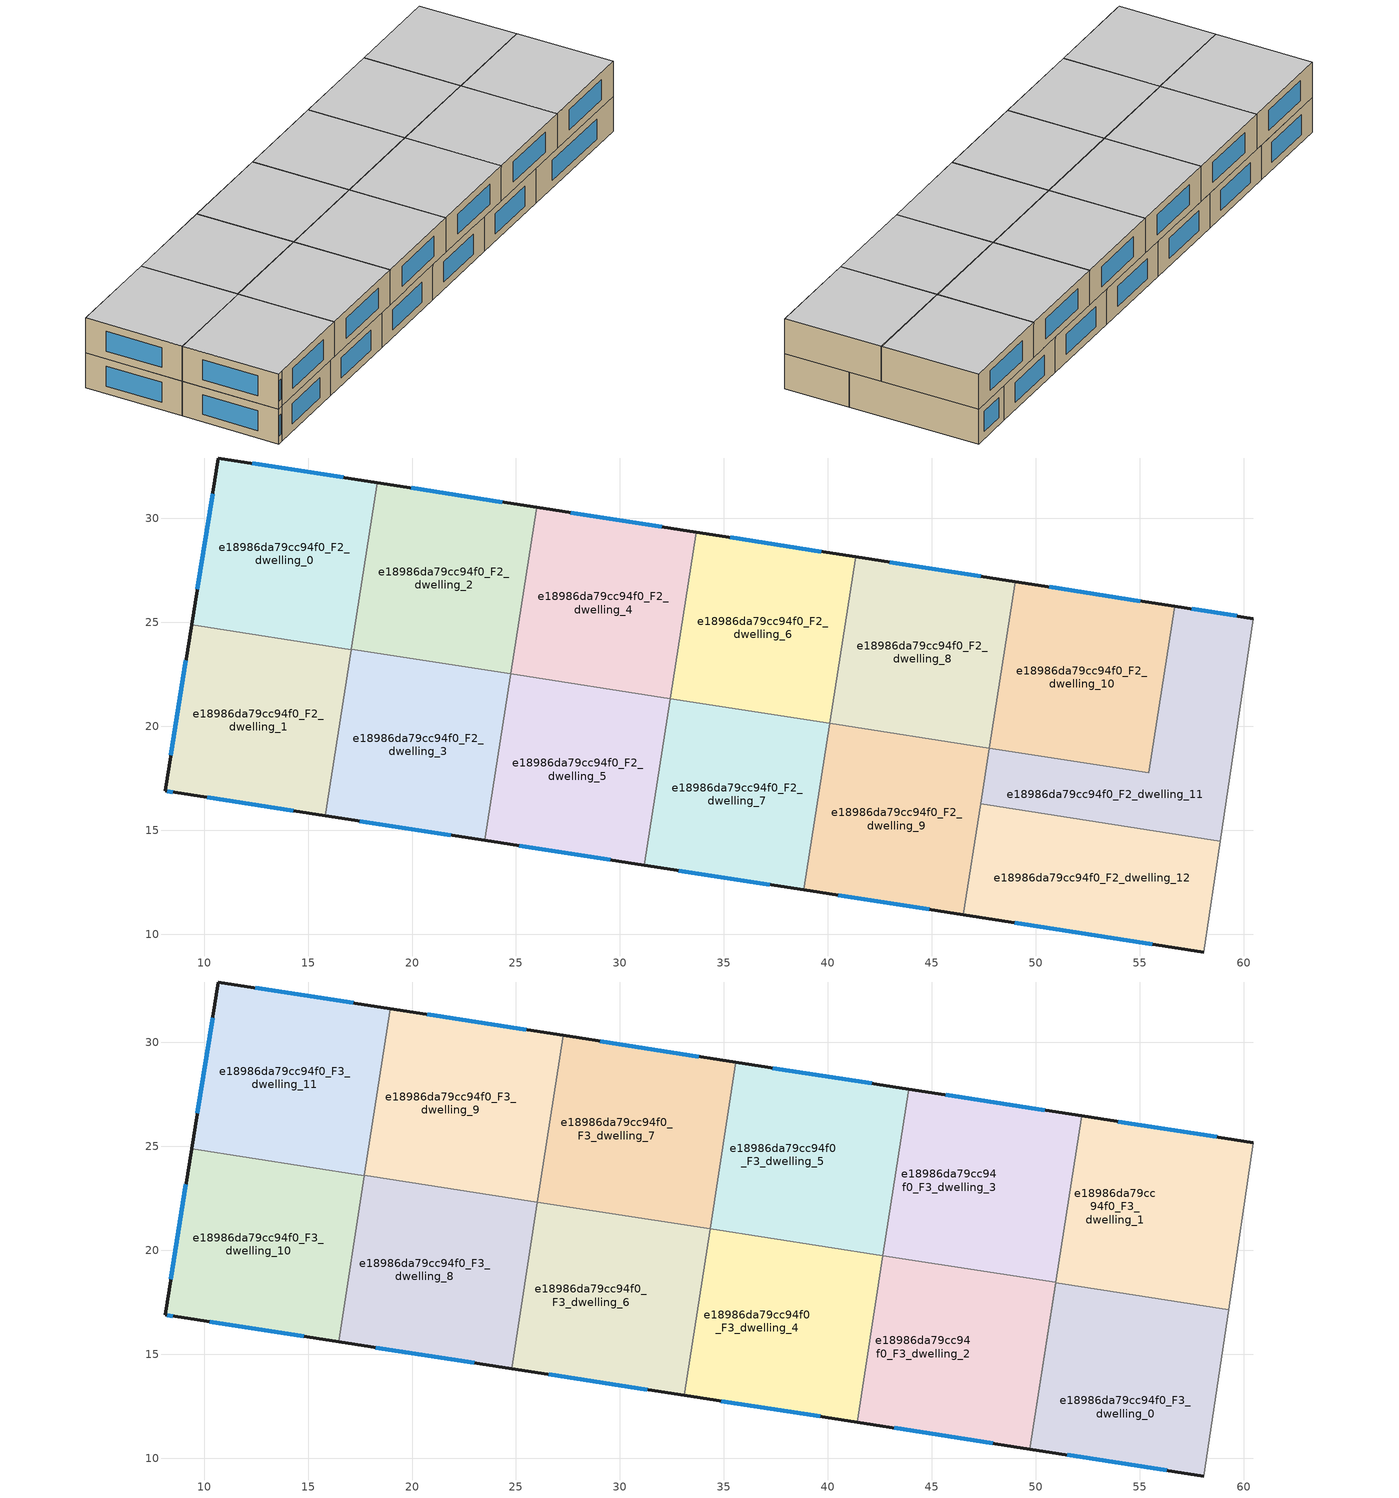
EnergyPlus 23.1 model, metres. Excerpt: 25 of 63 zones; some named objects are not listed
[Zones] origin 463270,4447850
e18986da79cc94f0_F2_dwelling_0
 floor to e18986da79cc94f0_F1_dwelling_0 (EU_floor_Construction): 18.32,31.72 17.07,23.69 9.4,24.88 10.68,32.9 z6
 wall outside (EU_wall_Construction): 18.32,31.72 10.68,32.9 9.4,24.88 z6:9
 wall to e18986da79cc94f0_F2_dwelling_1 (EU_wall_Construction): 9.4,24.88 17.07,23.69 z6:9
 wall to e18986da79cc94f0_F2_dwelling_2 (EU_wall_Construction): 17.07,23.71 18.32,31.72 z6:9
 wall to e18986da79cc94f0_F2_dwelling_3 (EU_wall_Construction): 17.07,23.69 17.07,23.71 z6:9
 window (EU_Window_Construction): 10.4,31.18 9.67,26.6 / 16.68,31.97 12.31,32.65 z6.64:8.36
e18986da79cc94f0_F2_dwelling_1
 floor to e18986da79cc94f0_F1_dwelling_1 (EU_floor_Construction): 17.07,23.69 15.83,15.7 8.59,16.82 8.12,16.89 9.4,24.88 z6
 wall outside (EU_wall_Construction): 9.4,24.88 8.12,16.89 8.59,16.82 15.83,15.7 z6:9
 wall to e18986da79cc94f0_F2_dwelling_3 (EU_wall_Construction): 15.83,15.7 17.07,23.69 z6:9
 window (EU_Window_Construction): 10.14,16.58 14.28,15.94 / 8.22,16.87 8.49,16.83 / 9.12,23.17 8.4,18.6 z6.64:8.36
e18986da79cc94f0_F2_dwelling_10
 floor to e18986da79cc94f0_F1_dwelling_10 (EU_floor_Construction): 56.68,25.77 55.44,17.76 47.77,18.95 49.01,26.96 z6
 wall outside (EU_wall_Construction): 56.68,25.77 49.01,26.96 z6:9
 wall to e18986da79cc94f0_F2_dwelling_8 (EU_wall_Construction): 49.01,26.96 47.77,18.95 z6:9
 wall to e18986da79cc94f0_F2_dwelling_11 (EU_wall_Construction): 47.77,18.95 55.44,17.76 56.68,25.77 z6:9
 window (EU_Window_Construction): 55.04,26.02 50.65,26.7 z6.64:8.36
e18986da79cc94f0_F2_dwelling_11
 floor to e18986da79cc94f0_F1_dwelling_11 (EU_floor_Construction): 60.47,25.18 58.88,14.47 47.35,16.26 47.77,18.95 55.44,17.76 56.68,25.77 z6
 wall outside (EU_wall_Construction): 60.47,25.18 56.68,25.77 z6:9
 wall adiabatic (EU_wall_Construction): 58.88,14.47 60.47,25.18 z6:9
 wall to e18986da79cc94f0_F2_dwelling_12 (EU_wall_Construction): 47.35,16.26 58.88,14.47 z6:9
 wall to e18986da79cc94f0_F2_dwelling_9 (EU_wall_Construction): 47.77,18.95 47.35,16.26 z6:9
 window (EU_Window_Construction): 59.66,25.31 57.49,25.64 z6.64:8.36
e18986da79cc94f0_F2_dwelling_12
 floor to e18986da79cc94f0_F1_dwelling_12 (EU_floor_Construction): 58.88,14.47 58.09,9.14 46.53,10.93 47.35,16.26 z6
 wall outside (EU_wall_Construction): 46.53,10.93 58.09,9.14 z6:9
 wall adiabatic (EU_wall_Construction): 58.09,9.14 58.88,14.47 z6:9
 wall to e18986da79cc94f0_F2_dwelling_9 (EU_wall_Construction): 47.35,16.26 46.53,10.93 z6:9
 window (EU_Window_Construction): 49,10.55 55.61,9.53 z6.64:8.36
e18986da79cc94f0_F2_dwelling_2
 floor to e18986da79cc94f0_F1_dwelling_2 (EU_floor_Construction): 25.99,30.53 24.75,22.52 17.07,23.71 18.32,31.72 z6
 wall outside (EU_wall_Construction): 25.99,30.53 18.32,31.72 z6:9
 wall to e18986da79cc94f0_F2_dwelling_4 (EU_wall_Construction): 24.75,22.52 25.99,30.53 z6:9
 wall to e18986da79cc94f0_F2_dwelling_3 (EU_wall_Construction): 17.07,23.71 24.75,22.52 z6:9
 window (EU_Window_Construction): 24.35,30.78 19.96,31.46 z6.64:8.36
 ceiling adiabatic (EU_roof_Construction): 24.75,22.52 25.99,30.53 18.95,31.62 17.71,23.61 z9
e18986da79cc94f0_F2_dwelling_3
 floor to e18986da79cc94f0_F1_dwelling_3 (EU_floor_Construction): 24.75,22.52 23.5,14.5 15.83,15.7 17.07,23.71 z6
 wall outside (EU_wall_Construction): 15.83,15.7 23.5,14.5 z6:9
 wall to e18986da79cc94f0_F2_dwelling_5 (EU_wall_Construction): 23.5,14.5 24.75,22.52 z6:9
 window (EU_Window_Construction): 17.47,15.44 21.86,14.76 z6.64:8.36
 ceiling adiabatic (EU_roof_Construction): 23.5,14.5 24.75,22.52 17.71,23.61 16.47,15.6 z9
e18986da79cc94f0_F2_dwelling_4
 floor to e18986da79cc94f0_F1_dwelling_4 (EU_floor_Construction): 33.66,29.34 32.42,21.33 24.75,22.52 25.99,30.53 z6
 wall outside (EU_wall_Construction): 33.66,29.34 25.99,30.53 z6:9
 wall to e18986da79cc94f0_F2_dwelling_6 (EU_wall_Construction): 32.42,21.33 33.66,29.34 z6:9
 wall to e18986da79cc94f0_F2_dwelling_5 (EU_wall_Construction): 24.75,22.52 32.42,21.33 z6:9
 window (EU_Window_Construction): 32.02,29.59 27.63,30.27 z6.64:8.36
e18986da79cc94f0_F2_dwelling_5
 floor to e18986da79cc94f0_F1_dwelling_5 (EU_floor_Construction): 32.42,21.33 31.18,13.31 23.5,14.5 24.75,22.52 z6
 wall outside (EU_wall_Construction): 23.5,14.5 31.18,13.31 z6:9
 wall to e18986da79cc94f0_F2_dwelling_7 (EU_wall_Construction): 31.18,13.31 32.42,21.33 z6:9
 window (EU_Window_Construction): 25.15,14.25 29.53,13.57 z6.64:8.36
e18986da79cc94f0_F2_dwelling_6
 floor to e18986da79cc94f0_F1_dwelling_6 (EU_floor_Construction): 41.34,28.15 40.09,20.14 32.42,21.33 33.66,29.34 z6
 wall outside (EU_wall_Construction): 41.34,28.15 33.66,29.34 z6:9
 wall to e18986da79cc94f0_F2_dwelling_7 (EU_wall_Construction): 32.42,21.33 40.09,20.14 z6:9
 wall to e18986da79cc94f0_F2_dwelling_8 (EU_wall_Construction): 40.09,20.14 41.34,28.15 z6:9
 window (EU_Window_Construction): 39.69,28.4 35.31,29.08 z6.64:8.36
e18986da79cc94f0_F2_dwelling_7
 floor to e18986da79cc94f0_F1_dwelling_7 (EU_floor_Construction): 40.09,20.14 38.85,12.12 31.18,13.31 32.42,21.33 z6
 wall outside (EU_wall_Construction): 31.18,13.31 38.85,12.12 z6:9
 wall to e18986da79cc94f0_F2_dwelling_9 (EU_wall_Construction): 38.85,12.12 40.09,20.14 z6:9
 window (EU_Window_Construction): 32.82,13.06 37.21,12.38 z6.64:8.36
e18986da79cc94f0_F2_dwelling_8
 floor to e18986da79cc94f0_F1_dwelling_8 (EU_floor_Construction): 49.01,26.96 47.77,18.95 40.09,20.14 41.34,28.15 z6
 wall outside (EU_wall_Construction): 49.01,26.96 41.34,28.15 z6:9
 wall to e18986da79cc94f0_F2_dwelling_9 (EU_wall_Construction): 40.09,20.14 47.77,18.95 z6:9
 window (EU_Window_Construction): 47.37,27.21 42.98,27.89 z6.64:8.36
e18986da79cc94f0_F2_dwelling_9
 floor to e18986da79cc94f0_F1_dwelling_9 (EU_floor_Construction): 47.77,18.95 46.53,10.93 38.85,12.12 40.09,20.14 z6
 wall outside (EU_wall_Construction): 38.85,12.12 46.53,10.93 z6:9
 window (EU_Window_Construction): 40.5,11.87 44.88,11.19 z6.64:8.36
 ceiling adiabatic (EU_roof_Construction): 46.53,10.93 47.77,18.95 42.65,19.74 41.41,11.73 z9
e18986da79cc94f0_F3_dwelling_0
 floor to e18986da79cc94f0_F2_dwelling_12 (EU_floor_Construction): 58.88,14.47 58.09,9.14 49.72,10.44 50.55,15.76 z9
 floor to e18986da79cc94f0_F2_dwelling_11 (EU_floor_Construction): 59.27,17.14 58.88,14.47 50.55,15.76 50.96,18.43 z9
 wall outside (EU_wall_Construction): 49.72,10.44 58.09,9.14 z9:12
 wall adiabatic (EU_wall_Construction): 58.09,9.14 59.27,17.14 z9:12
 wall to e18986da79cc94f0_F3_dwelling_1 (EU_wall_Construction): 59.27,17.14 50.96,18.43 49.72,10.44 z9:12
 window (EU_Window_Construction): 51.51,10.16 56.29,9.42 z9.64:11.36
 ceiling to e18986da79cc94f0_F4_dwelling_0 (EU_floor_Construction): 58.09,9.14 59.27,17.14 50.96,18.43 49.72,10.44 z12
e18986da79cc94f0_F3_dwelling_1
 floor to e18986da79cc94f0_F2_dwelling_10 (EU_floor_Construction): 56.68,25.77 55.44,17.76 50.96,18.45 52.21,26.46 z9
 floor to e18986da79cc94f0_F2_dwelling_11 (EU_floor_Construction): 60.47,25.18 59.27,17.14 50.96,18.43 50.6,16.1 50.96,18.45 55.44,17.76 56.68,25.77 z9
 wall outside (EU_wall_Construction): 60.47,25.18 52.21,26.46 z9:12
 wall adiabatic (EU_wall_Construction): 59.27,17.14 60.47,25.18 z9:12
 wall to e18986da79cc94f0_F3_dwelling_2 (EU_wall_Construction): 50.96,18.45 49.72,10.44 z9:12
 wall to e18986da79cc94f0_F3_dwelling_3 (EU_wall_Construction): 52.21,26.46 50.96,18.45 z9:12
 window (EU_Window_Construction): 58.7,25.45 53.98,26.19 z9.64:11.36
 ceiling to e18986da79cc94f0_F4_dwelling_1 (EU_floor_Construction): 59.27,17.14 60.47,25.18 52.21,26.46 50.96,18.43 z12
e18986da79cc94f0_F3_dwelling_10
 floor to e18986da79cc94f0_F2_dwelling_1 (EU_floor_Construction): 17.07,23.69 15.83,15.7 8.59,16.82 8.12,16.89 9.4,24.88 z9
 floor to e18986da79cc94f0_F2_dwelling_3 (EU_floor_Construction): 17.71,23.59 16.47,15.6 15.83,15.7 17.07,23.69 z9
 wall outside (EU_wall_Construction): 9.4,24.88 8.12,16.89 8.59,16.82 16.47,15.6 z9:12
 wall to e18986da79cc94f0_F3_dwelling_11 (EU_wall_Construction): 17.71,23.59 9.4,24.88 z9:12
 wall to e18986da79cc94f0_F3_dwelling_8 (EU_wall_Construction): 16.47,15.6 17.71,23.59 z9:12
 window (EU_Window_Construction): 10.28,16.56 14.78,15.86 / 8.22,16.87 8.49,16.83 / 9.12,23.17 8.4,18.6 z9.64:11.36
 ceiling to e18986da79cc94f0_F4_dwelling_10 (EU_floor_Construction): 16.47,15.6 17.71,23.59 9.4,24.88 8.12,16.89 8.59,16.82 z12
e18986da79cc94f0_F3_dwelling_11
 floor to e18986da79cc94f0_F2_dwelling_0 (EU_floor_Construction): 18.32,31.72 17.07,23.69 9.4,24.88 10.68,32.9 z9
 floor to e18986da79cc94f0_F2_dwelling_2 (EU_floor_Construction): 18.95,31.62 17.71,23.61 17.07,23.71 18.32,31.72 z9
 floor to e18986da79cc94f0_F2_dwelling_3 (EU_floor_Construction): 17.71,23.61 17.71,23.59 17.07,23.69 17.07,23.71 z9
 wall outside (EU_wall_Construction): 18.96,31.62 10.68,32.9 9.4,24.88 z9:12
 wall to e18986da79cc94f0_F3_dwelling_9 (EU_wall_Construction): 17.71,23.61 18.96,31.62 z9:12
 wall to e18986da79cc94f0_F3_dwelling_8 (EU_wall_Construction): 17.71,23.59 17.71,23.61 z9:12
 window (EU_Window_Construction): 10.4,31.18 9.67,26.6 / 17.18,31.89 12.45,32.63 z9.64:11.36
 ceiling to e18986da79cc94f0_F4_dwelling_11 (EU_floor_Construction): 17.71,23.59 18.96,31.62 10.68,32.9 9.4,24.88 z12
e18986da79cc94f0_F3_dwelling_2
 floor to e18986da79cc94f0_F2_dwelling_11 (EU_floor_Construction): 50.96,18.45 50.55,15.76 47.35,16.26 47.77,18.95 z9
 floor to e18986da79cc94f0_F2_dwelling_12 (EU_floor_Construction): 50.55,15.76 49.72,10.44 46.53,10.93 47.35,16.26 z9
 floor to e18986da79cc94f0_F2_dwelling_9 (EU_floor_Construction): 47.77,18.95 46.53,10.93 41.41,11.73 42.65,19.74 z9
 wall outside (EU_wall_Construction): 41.41,11.73 49.72,10.44 z9:12
 wall to e18986da79cc94f0_F3_dwelling_3 (EU_wall_Construction): 50.96,18.45 42.65,19.74 z9:12
 wall to e18986da79cc94f0_F3_dwelling_4 (EU_wall_Construction): 42.65,19.74 41.41,11.73 z9:12
 window (EU_Window_Construction): 43.19,11.45 47.94,10.71 z9.64:11.36
 ceiling to e18986da79cc94f0_F4_dwelling_2 (EU_floor_Construction): 49.72,10.44 50.96,18.45 42.65,19.74 41.41,11.73 z12
e18986da79cc94f0_F3_dwelling_3
 floor to e18986da79cc94f0_F2_dwelling_8 (EU_floor_Construction): 49.01,26.96 47.77,18.95 42.65,19.74 43.89,27.75 z9
 floor to e18986da79cc94f0_F2_dwelling_10 (EU_floor_Construction): 52.21,26.46 50.96,18.45 47.77,18.95 49.01,26.96 z9
 wall outside (EU_wall_Construction): 52.21,26.46 43.89,27.75 z9:12
 wall to e18986da79cc94f0_F3_dwelling_5 (EU_wall_Construction): 43.89,27.75 42.65,19.74 z9:12
 window (EU_Window_Construction): 50.43,26.74 45.67,27.47 z9.64:11.36
 ceiling to e18986da79cc94f0_F4_dwelling_3 (EU_floor_Construction): 50.96,18.45 52.21,26.46 43.89,27.75 42.65,19.74 z12
e18986da79cc94f0_F3_dwelling_4
 floor to e18986da79cc94f0_F2_dwelling_7 (EU_floor_Construction): 40.09,20.14 38.85,12.12 33.1,13.02 34.34,21.03 z9
 floor to e18986da79cc94f0_F2_dwelling_9 (EU_floor_Construction): 42.65,19.74 41.41,11.73 38.85,12.12 40.09,20.14 z9
 wall outside (EU_wall_Construction): 33.1,13.02 41.41,11.73 z9:12
 wall to e18986da79cc94f0_F3_dwelling_6 (EU_wall_Construction): 34.34,21.03 33.1,13.02 z9:12
 wall to e18986da79cc94f0_F3_dwelling_5 (EU_wall_Construction): 42.65,19.74 34.34,21.03 z9:12
 window (EU_Window_Construction): 34.88,12.74 39.63,12 z9.64:11.36
 ceiling to e18986da79cc94f0_F4_dwelling_4 (EU_floor_Construction): 41.41,11.73 42.65,19.74 34.34,21.03 33.1,13.02 z12
e18986da79cc94f0_F3_dwelling_5
 floor to e18986da79cc94f0_F2_dwelling_6 (EU_floor_Construction): 41.34,28.15 40.09,20.14 34.34,21.03 35.58,29.04 z9
 floor to e18986da79cc94f0_F2_dwelling_8 (EU_floor_Construction): 43.89,27.75 42.65,19.74 40.09,20.14 41.34,28.15 z9
 wall outside (EU_wall_Construction): 43.89,27.75 35.58,29.04 z9:12
 wall to e18986da79cc94f0_F3_dwelling_7 (EU_wall_Construction): 35.58,29.04 34.34,21.03 z9:12
 window (EU_Window_Construction): 42.11,28.03 37.36,28.76 z9.64:11.36
 ceiling to e18986da79cc94f0_F4_dwelling_5 (EU_floor_Construction): 42.65,19.74 43.89,27.75 35.58,29.04 34.34,21.03 z12
e18986da79cc94f0_F3_dwelling_6
 floor to e18986da79cc94f0_F2_dwelling_5 (EU_floor_Construction): 32.42,21.33 31.18,13.31 24.78,14.31 26.03,22.32 z9
 floor to e18986da79cc94f0_F2_dwelling_7 (EU_floor_Construction): 34.34,21.03 33.1,13.02 31.18,13.31 32.42,21.33 z9
 wall outside (EU_wall_Construction): 24.78,14.31 33.1,13.02 z9:12
 wall to e18986da79cc94f0_F3_dwelling_7 (EU_wall_Construction): 34.34,21.03 26.03,22.32 z9:12
 wall to e18986da79cc94f0_F3_dwelling_8 (EU_wall_Construction): 26.03,22.32 24.78,14.31 z9:12
 window (EU_Window_Construction): 26.56,14.03 31.32,13.29 z9.64:11.36
 ceiling to e18986da79cc94f0_F4_dwelling_6 (EU_floor_Construction): 33.1,13.02 34.34,21.03 26.03,22.32 24.78,14.31 z12
e18986da79cc94f0_F3_dwelling_7
 floor to e18986da79cc94f0_F2_dwelling_4 (EU_floor_Construction): 33.66,29.34 32.42,21.33 26.03,22.32 27.27,30.33 z9
 floor to e18986da79cc94f0_F2_dwelling_6 (EU_floor_Construction): 35.58,29.04 34.34,21.03 32.42,21.33 33.66,29.34 z9
 wall outside (EU_wall_Construction): 35.58,29.04 27.27,30.33 z9:12
 wall to e18986da79cc94f0_F3_dwelling_9 (EU_wall_Construction): 27.27,30.33 26.03,22.32 z9:12
 window (EU_Window_Construction): 33.8,29.32 29.05,30.05 z9.64:11.36
 ceiling to e18986da79cc94f0_F4_dwelling_7 (EU_floor_Construction): 34.34,21.03 35.58,29.04 27.27,30.33 26.03,22.32 z12
e18986da79cc94f0_F3_dwelling_8
 floor to e18986da79cc94f0_F2_dwelling_5 (EU_floor_Construction): 26.03,22.32 24.78,14.31 23.5,14.5 24.75,22.52 z9
 floor adiabatic (EU_floor_Construction): 24.75,22.52 23.5,14.5 16.47,15.6 17.71,23.61 z9
 wall outside (EU_wall_Construction): 16.47,15.6 24.78,14.31 z9:12
 wall to e18986da79cc94f0_F3_dwelling_9 (EU_wall_Construction): 26.03,22.32 17.71,23.61 z9:12
 window (EU_Window_Construction): 18.25,15.32 23,14.58 z9.64:11.36
 ceiling to e18986da79cc94f0_F4_dwelling_8 (EU_floor_Construction): 24.78,14.31 26.03,22.32 17.71,23.61 16.47,15.6 z12
e18986da79cc94f0_F3_dwelling_9
 floor to e18986da79cc94f0_F2_dwelling_4 (EU_floor_Construction): 27.27,30.33 26.03,22.32 24.75,22.52 25.99,30.53 z9
 floor adiabatic (EU_floor_Construction): 27.27,30.33 25.99,30.53 24.75,22.52 17.71,23.61 18.96,31.62 z9
 wall outside (EU_wall_Construction): 27.27,30.33 18.96,31.62 z9:12
 window (EU_Window_Construction): 25.49,30.61 20.74,31.34 z9.64:11.36
 ceiling to e18986da79cc94f0_F4_dwelling_9 (EU_floor_Construction): 26.03,22.32 27.27,30.33 18.96,31.62 17.71,23.61 z12
[Building]
EU S2 Campaign: North Axis=0; Terrain=City; Solar Distribution=FullExterior
[Site:Location]
Yerevan-Zvartnots.Intl.AP: Latitude=40.15; Longitude=44.383; Time Zone=4; Elevation=854
[SizingPeriod:WeatherFileDays]
AnnualSizingPeriod: Begin Month=1; Begin Day of Month=1; End Month=12; End Day of Month=31; Day of Week for Start Day=Monday; Use Weather File Daylight Saving Period=No; Use Weather File Rain and Snow Indicators=No
[MATERIAL]
EU_InternalMass_Material: Roughness=MediumRough; Thickness=0.1; Conductivity=1; Density=1800; Specific Heat=900; Thermal Absorptance=0.9; Solar Absorptance=0.7; Visible Absorptance=0.7
[MATERIAL:NOMASS] Roughness=MediumRough; Thermal Absorptance=0.9; Solar Absorptance=0.7; Visible Absorptance=0.7
Name | Thermal Resistance
EU_wall_NoMass | 1.05043
EU_roof_NoMass | 1.45357
EU_floor_NoMass | 0.478065
[WINDOWMATERIAL:SIMPLEGLAZINGSYSTEM]
EU_Window_SimpleGlazing: UFactor=2.5566; Solar Heat Gain Coefficient=0.75; Visible Transmittance=0.75
[CONSTRUCTION]
EU_wall_Construction: EU_wall_NoMass
EU_roof_Construction: EU_roof_NoMass
EU_floor_Construction: EU_floor_NoMass
EU_Window_Construction: EU_Window_SimpleGlazing
EU_InternalMass_Construction: EU_InternalMass_Material
[ZONE] Type=1; Multiplier=1; Ceiling Height=autocalculate; Floor Area=autocalculate; Part of Total Floor Area=Yes
Name | Volume
e18986da79cc94f0_F2_dwelling_0 | 188.861
e18986da79cc94f0_F3_dwelling_0 | 204.621
e18986da79cc94f0_F2_dwelling_1 | 188.852
e18986da79cc94f0_F3_dwelling_1 | 204.63
e18986da79cc94f0_F2_dwelling_10 | 188.867
e18986da79cc94f0_F3_dwelling_10 | 204.617
e18986da79cc94f0_F2_dwelling_11 | 188.865
e18986da79cc94f0_F3_dwelling_11 | 204.599
e18986da79cc94f0_F2_dwelling_12 | 188.893
e18986da79cc94f0_F2_dwelling_2; e18986da79cc94f0_F2_dwelling_4 | 188.863
e18986da79cc94f0_F3_dwelling_2 | 204.615
e18986da79cc94f0_F2_dwelling_3 | 188.876
e18986da79cc94f0_F3_dwelling_3 | 204.576
e18986da79cc94f0_F3_dwelling_4 | 204.619
e18986da79cc94f0_F2_dwelling_5 | 188.903
e18986da79cc94f0_F3_dwelling_5; e18986da79cc94f0_F3_dwelling_9 | 204.589
e18986da79cc94f0_F2_dwelling_6 | 188.839
e18986da79cc94f0_F3_dwelling_6 | 204.614
e18986da79cc94f0_F2_dwelling_7 | 188.899
e18986da79cc94f0_F3_dwelling_7 | 204.604
e18986da79cc94f0_F2_dwelling_8 | 188.848
e18986da79cc94f0_F3_dwelling_8 | 204.629
e18986da79cc94f0_F2_dwelling_9 | 188.872
[INTERNALMASS] Construction=EU_InternalMass_Construction
Name | Zone or ZoneList | Surface Area
e18986da79cc94f0_F2_dwelling_0_EU_InternalMass | e18986da79cc94f0_F2_dwelling_0 | 62.9526
e18986da79cc94f0_F2_dwelling_1_EU_InternalMass | e18986da79cc94f0_F2_dwelling_1 | 62.9509
e18986da79cc94f0_F2_dwelling_2_EU_InternalMass | e18986da79cc94f0_F2_dwelling_2 | 62.9544
e18986da79cc94f0_F2_dwelling_3_EU_InternalMass | e18986da79cc94f0_F2_dwelling_3 | 62.9584
e18986da79cc94f0_F2_dwelling_4_EU_InternalMass | e18986da79cc94f0_F2_dwelling_4 | 62.9544
e18986da79cc94f0_F2_dwelling_5_EU_InternalMass | e18986da79cc94f0_F2_dwelling_5 | 62.9658
e18986da79cc94f0_F2_dwelling_6_EU_InternalMass | e18986da79cc94f0_F2_dwelling_6 | 62.9493
e18986da79cc94f0_F2_dwelling_7_EU_InternalMass | e18986da79cc94f0_F2_dwelling_7 | 62.9619
e18986da79cc94f0_F2_dwelling_8_EU_InternalMass | e18986da79cc94f0_F2_dwelling_8 | 62.9499
e18986da79cc94f0_F2_dwelling_9_EU_InternalMass | e18986da79cc94f0_F2_dwelling_9 | 62.957
e18986da79cc94f0_F2_dwelling_10_EU_InternalMass | e18986da79cc94f0_F2_dwelling_10 | 62.9569
e18986da79cc94f0_F2_dwelling_11_EU_InternalMass | e18986da79cc94f0_F2_dwelling_11 | 62.9509
e18986da79cc94f0_F2_dwelling_12_EU_InternalMass | e18986da79cc94f0_F2_dwelling_12 | 62.9628
e18986da79cc94f0_F3_dwelling_0_EU_InternalMass | e18986da79cc94f0_F3_dwelling_0 | 68.207
e18986da79cc94f0_F3_dwelling_1_EU_InternalMass | e18986da79cc94f0_F3_dwelling_1 | 68.2114
e18986da79cc94f0_F3_dwelling_2_EU_InternalMass | e18986da79cc94f0_F3_dwelling_2 | 68.2049
e18986da79cc94f0_F3_dwelling_3_EU_InternalMass | e18986da79cc94f0_F3_dwelling_3 | 68.1919
e18986da79cc94f0_F3_dwelling_4_EU_InternalMass | e18986da79cc94f0_F3_dwelling_4 | 68.2061
e18986da79cc94f0_F3_dwelling_5_EU_InternalMass | e18986da79cc94f0_F3_dwelling_5 | 68.1964
e18986da79cc94f0_F3_dwelling_6_EU_InternalMass | e18986da79cc94f0_F3_dwelling_6 | 68.2047
e18986da79cc94f0_F3_dwelling_7_EU_InternalMass | e18986da79cc94f0_F3_dwelling_7 | 68.2012
e18986da79cc94f0_F3_dwelling_8_EU_InternalMass | e18986da79cc94f0_F3_dwelling_8 | 68.2095
e18986da79cc94f0_F3_dwelling_9_EU_InternalMass | e18986da79cc94f0_F3_dwelling_9 | 68.1964
e18986da79cc94f0_F3_dwelling_10_EU_InternalMass | e18986da79cc94f0_F3_dwelling_10 | 68.2055
e18986da79cc94f0_F3_dwelling_11_EU_InternalMass | e18986da79cc94f0_F3_dwelling_11 | 68.1997
[OTHEREQUIPMENT] Fuel Type=Electricity; Design Level Calculation Method=Watts/Area; Power per Zone Floor Area=1; Fraction Latent=0; Fraction Radiant=0; Fraction Lost=0; Carbon Dioxide Generation Rate=0; EndUse Subcategory=EU_Step8_InternalGains
Name | Zone or ZoneList or Space or SpaceList | Schedule
EU_Step8_InternalGain_e18986da79cc94f0_F2_dwelling_0_f000 | e18986da79cc94f0_F2_dwelling_0 | EU_Step8_GainSchedule_e18986da79cc94f0_F2_dwelling_0_f000
EU_Step8_InternalGain_e18986da79cc94f0_F2_dwelling_1_f000 | e18986da79cc94f0_F2_dwelling_1 | EU_Step8_GainSchedule_e18986da79cc94f0_F2_dwelling_1_f000
EU_Step8_InternalGain_e18986da79cc94f0_F2_dwelling_2_f000 | e18986da79cc94f0_F2_dwelling_2 | EU_Step8_GainSchedule_e18986da79cc94f0_F2_dwelling_2_f000
EU_Step8_InternalGain_e18986da79cc94f0_F2_dwelling_3_f000 | e18986da79cc94f0_F2_dwelling_3 | EU_Step8_GainSchedule_e18986da79cc94f0_F2_dwelling_3_f000
EU_Step8_InternalGain_e18986da79cc94f0_F2_dwelling_4_f000 | e18986da79cc94f0_F2_dwelling_4 | EU_Step8_GainSchedule_e18986da79cc94f0_F2_dwelling_4_f000
EU_Step8_InternalGain_e18986da79cc94f0_F2_dwelling_5_f000 | e18986da79cc94f0_F2_dwelling_5 | EU_Step8_GainSchedule_e18986da79cc94f0_F2_dwelling_5_f000
EU_Step8_InternalGain_e18986da79cc94f0_F2_dwelling_6_f000 | e18986da79cc94f0_F2_dwelling_6 | EU_Step8_GainSchedule_e18986da79cc94f0_F2_dwelling_6_f000
EU_Step8_InternalGain_e18986da79cc94f0_F2_dwelling_7_f000 | e18986da79cc94f0_F2_dwelling_7 | EU_Step8_GainSchedule_e18986da79cc94f0_F2_dwelling_7_f000
EU_Step8_InternalGain_e18986da79cc94f0_F2_dwelling_8_f000 | e18986da79cc94f0_F2_dwelling_8 | EU_Step8_GainSchedule_e18986da79cc94f0_F2_dwelling_8_f000
EU_Step8_InternalGain_e18986da79cc94f0_F2_dwelling_9_f000 | e18986da79cc94f0_F2_dwelling_9 | EU_Step8_GainSchedule_e18986da79cc94f0_F2_dwelling_9_f000
EU_Step8_InternalGain_e18986da79cc94f0_F2_dwelling_10_f000 | e18986da79cc94f0_F2_dwelling_10 | EU_Step8_GainSchedule_e18986da79cc94f0_F2_dwelling_10_f000
EU_Step8_InternalGain_e18986da79cc94f0_F2_dwelling_11_f000 | e18986da79cc94f0_F2_dwelling_11 | EU_Step8_GainSchedule_e18986da79cc94f0_F2_dwelling_11_f000
EU_Step8_InternalGain_e18986da79cc94f0_F2_dwelling_12_f000 | e18986da79cc94f0_F2_dwelling_12 | EU_Step8_GainSchedule_e18986da79cc94f0_F2_dwelling_12_f000
EU_Step8_InternalGain_e18986da79cc94f0_F3_dwelling_0_f000 | e18986da79cc94f0_F3_dwelling_0 | EU_Step8_GainSchedule_e18986da79cc94f0_F3_dwelling_0_f000
EU_Step8_InternalGain_e18986da79cc94f0_F3_dwelling_1_f000 | e18986da79cc94f0_F3_dwelling_1 | EU_Step8_GainSchedule_e18986da79cc94f0_F3_dwelling_1_f000
EU_Step8_InternalGain_e18986da79cc94f0_F3_dwelling_2_f000 | e18986da79cc94f0_F3_dwelling_2 | EU_Step8_GainSchedule_e18986da79cc94f0_F3_dwelling_2_f000
EU_Step8_InternalGain_e18986da79cc94f0_F3_dwelling_3_f000 | e18986da79cc94f0_F3_dwelling_3 | EU_Step8_GainSchedule_e18986da79cc94f0_F3_dwelling_3_f000
EU_Step8_InternalGain_e18986da79cc94f0_F3_dwelling_4_f000 | e18986da79cc94f0_F3_dwelling_4 | EU_Step8_GainSchedule_e18986da79cc94f0_F3_dwelling_4_f000
EU_Step8_InternalGain_e18986da79cc94f0_F3_dwelling_5_f000 | e18986da79cc94f0_F3_dwelling_5 | EU_Step8_GainSchedule_e18986da79cc94f0_F3_dwelling_5_f000
EU_Step8_InternalGain_e18986da79cc94f0_F3_dwelling_6_f000 | e18986da79cc94f0_F3_dwelling_6 | EU_Step8_GainSchedule_e18986da79cc94f0_F3_dwelling_6_f000
EU_Step8_InternalGain_e18986da79cc94f0_F3_dwelling_7_f000 | e18986da79cc94f0_F3_dwelling_7 | EU_Step8_GainSchedule_e18986da79cc94f0_F3_dwelling_7_f000
EU_Step8_InternalGain_e18986da79cc94f0_F3_dwelling_8_f000 | e18986da79cc94f0_F3_dwelling_8 | EU_Step8_GainSchedule_e18986da79cc94f0_F3_dwelling_8_f000
EU_Step8_InternalGain_e18986da79cc94f0_F3_dwelling_9_f000 | e18986da79cc94f0_F3_dwelling_9 | EU_Step8_GainSchedule_e18986da79cc94f0_F3_dwelling_9_f000
EU_Step8_InternalGain_e18986da79cc94f0_F3_dwelling_10_f000 | e18986da79cc94f0_F3_dwelling_10 | EU_Step8_GainSchedule_e18986da79cc94f0_F3_dwelling_10_f000
EU_Step8_InternalGain_e18986da79cc94f0_F3_dwelling_11_f000 | e18986da79cc94f0_F3_dwelling_11 | EU_Step8_GainSchedule_e18986da79cc94f0_F3_dwelling_11_f000
[ZONEVENTILATION:DESIGNFLOWRATE] Schedule=EU_AlwaysOn; Design Flow Rate Calculation Method=AirChanges/Hour; Air Changes per Hour=0.557805; Ventilation Type=Natural; Fan Pressure Rise=0; Fan Total Efficiency=1; Constant Term Coefficient=1; Temperature Term Coefficient=0; Velocity Term Coefficient=0; Velocity Squared Term Coefficient=0; Minimum Indoor Temperature=-100; Maximum Indoor Temperature=100; Delta Temperature=-100; Minimum Outdoor Temperature=-100; Maximum Outdoor Temperature=100; Maximum Wind Speed=40
Name | Zone or ZoneList or Space or SpaceList
EU_ConstantAir_e18986da79cc94f0_F2_dwelling_0 | e18986da79cc94f0_F2_dwelling_0
EU_ConstantAir_e18986da79cc94f0_F2_dwelling_1 | e18986da79cc94f0_F2_dwelling_1
EU_ConstantAir_e18986da79cc94f0_F2_dwelling_2 | e18986da79cc94f0_F2_dwelling_2
EU_ConstantAir_e18986da79cc94f0_F2_dwelling_3 | e18986da79cc94f0_F2_dwelling_3
EU_ConstantAir_e18986da79cc94f0_F2_dwelling_4 | e18986da79cc94f0_F2_dwelling_4
EU_ConstantAir_e18986da79cc94f0_F2_dwelling_5 | e18986da79cc94f0_F2_dwelling_5
EU_ConstantAir_e18986da79cc94f0_F2_dwelling_6 | e18986da79cc94f0_F2_dwelling_6
EU_ConstantAir_e18986da79cc94f0_F2_dwelling_7 | e18986da79cc94f0_F2_dwelling_7
EU_ConstantAir_e18986da79cc94f0_F2_dwelling_8 | e18986da79cc94f0_F2_dwelling_8
EU_ConstantAir_e18986da79cc94f0_F2_dwelling_9 | e18986da79cc94f0_F2_dwelling_9
EU_ConstantAir_e18986da79cc94f0_F2_dwelling_10 | e18986da79cc94f0_F2_dwelling_10
EU_ConstantAir_e18986da79cc94f0_F2_dwelling_11 | e18986da79cc94f0_F2_dwelling_11
EU_ConstantAir_e18986da79cc94f0_F2_dwelling_12 | e18986da79cc94f0_F2_dwelling_12
EU_ConstantAir_e18986da79cc94f0_F3_dwelling_0 | e18986da79cc94f0_F3_dwelling_0
EU_ConstantAir_e18986da79cc94f0_F3_dwelling_1 | e18986da79cc94f0_F3_dwelling_1
EU_ConstantAir_e18986da79cc94f0_F3_dwelling_2 | e18986da79cc94f0_F3_dwelling_2
EU_ConstantAir_e18986da79cc94f0_F3_dwelling_3 | e18986da79cc94f0_F3_dwelling_3
EU_ConstantAir_e18986da79cc94f0_F3_dwelling_4 | e18986da79cc94f0_F3_dwelling_4
EU_ConstantAir_e18986da79cc94f0_F3_dwelling_5 | e18986da79cc94f0_F3_dwelling_5
EU_ConstantAir_e18986da79cc94f0_F3_dwelling_6 | e18986da79cc94f0_F3_dwelling_6
EU_ConstantAir_e18986da79cc94f0_F3_dwelling_7 | e18986da79cc94f0_F3_dwelling_7
EU_ConstantAir_e18986da79cc94f0_F3_dwelling_8 | e18986da79cc94f0_F3_dwelling_8
EU_ConstantAir_e18986da79cc94f0_F3_dwelling_9 | e18986da79cc94f0_F3_dwelling_9
EU_ConstantAir_e18986da79cc94f0_F3_dwelling_10 | e18986da79cc94f0_F3_dwelling_10
EU_ConstantAir_e18986da79cc94f0_F3_dwelling_11 | e18986da79cc94f0_F3_dwelling_11
[HVACTEMPLATE:ZONE:IDEALLOADSAIRSYSTEM] System Availability Schedule=EU_AlwaysOn; Maximum Heating Supply Air Temperature=50; Minimum Cooling Supply Air Temperature=13; Maximum Heating Supply Air Humidity Ratio=0.0156; Minimum Cooling Supply Air Humidity Ratio=0.0077; Heating Limit=NoLimit; Cooling Limit=NoLimit; Heating Availability Schedule=EU_AlwaysOn; Cooling Availability Schedule=EU_CoolingOff; Dehumidification Control Type=ConstantSensibleHeatRatio; Cooling Sensible Heat Ratio=0.7; Dehumidification Setpoint=60; Humidification Control Type=None; Humidification Setpoint=30; Outdoor Air Method=None; Outdoor Air Flow Rate per Person=0.00944; Outdoor Air Flow Rate per Zone Floor Area=0; Outdoor Air Flow Rate per Zone=0; Demand Controlled Ventilation Type=None; Outdoor Air Economizer Type=NoEconomizer; Heat Recovery Type=None; Sensible Heat Recovery Effectiveness=0.7; Latent Heat Recovery Effectiveness=0.65
Name | Template Thermostat
e18986da79cc94f0_F2_dwelling_0 | EU_HeatOnly_e18986da79cc94f0_F2_dwelling_0
e18986da79cc94f0_F2_dwelling_1 | EU_HeatOnly_e18986da79cc94f0_F2_dwelling_1
e18986da79cc94f0_F2_dwelling_2 | EU_HeatOnly_e18986da79cc94f0_F2_dwelling_2
e18986da79cc94f0_F2_dwelling_3 | EU_HeatOnly_e18986da79cc94f0_F2_dwelling_3
e18986da79cc94f0_F2_dwelling_4 | EU_HeatOnly_e18986da79cc94f0_F2_dwelling_4
e18986da79cc94f0_F2_dwelling_5 | EU_HeatOnly_e18986da79cc94f0_F2_dwelling_5
e18986da79cc94f0_F2_dwelling_6 | EU_HeatOnly_e18986da79cc94f0_F2_dwelling_6
e18986da79cc94f0_F2_dwelling_7 | EU_HeatOnly_e18986da79cc94f0_F2_dwelling_7
e18986da79cc94f0_F2_dwelling_8 | EU_HeatOnly_e18986da79cc94f0_F2_dwelling_8
e18986da79cc94f0_F2_dwelling_9 | EU_HeatOnly_e18986da79cc94f0_F2_dwelling_9
e18986da79cc94f0_F2_dwelling_10 | EU_HeatOnly_e18986da79cc94f0_F2_dwelling_10
e18986da79cc94f0_F2_dwelling_11 | EU_HeatOnly_e18986da79cc94f0_F2_dwelling_11
e18986da79cc94f0_F2_dwelling_12 | EU_HeatOnly_e18986da79cc94f0_F2_dwelling_12
e18986da79cc94f0_F3_dwelling_0 | EU_HeatOnly_e18986da79cc94f0_F3_dwelling_0
e18986da79cc94f0_F3_dwelling_1 | EU_HeatOnly_e18986da79cc94f0_F3_dwelling_1
e18986da79cc94f0_F3_dwelling_2 | EU_HeatOnly_e18986da79cc94f0_F3_dwelling_2
e18986da79cc94f0_F3_dwelling_3 | EU_HeatOnly_e18986da79cc94f0_F3_dwelling_3
e18986da79cc94f0_F3_dwelling_4 | EU_HeatOnly_e18986da79cc94f0_F3_dwelling_4
e18986da79cc94f0_F3_dwelling_5 | EU_HeatOnly_e18986da79cc94f0_F3_dwelling_5
e18986da79cc94f0_F3_dwelling_6 | EU_HeatOnly_e18986da79cc94f0_F3_dwelling_6
e18986da79cc94f0_F3_dwelling_7 | EU_HeatOnly_e18986da79cc94f0_F3_dwelling_7
e18986da79cc94f0_F3_dwelling_8 | EU_HeatOnly_e18986da79cc94f0_F3_dwelling_8
e18986da79cc94f0_F3_dwelling_9 | EU_HeatOnly_e18986da79cc94f0_F3_dwelling_9
e18986da79cc94f0_F3_dwelling_10 | EU_HeatOnly_e18986da79cc94f0_F3_dwelling_10
e18986da79cc94f0_F3_dwelling_11 | EU_HeatOnly_e18986da79cc94f0_F3_dwelling_11
[SIZING:ZONE] Zone Cooling Design Supply Air Temperature Input Method=SupplyAirTemperature; Zone Cooling Design Supply Air Temperature=13; Zone Heating Design Supply Air Temperature Input Method=SupplyAirTemperature; Zone Heating Design Supply Air Temperature=50; Zone Cooling Design Supply Air Humidity Ratio=0.008; Zone Heating Design Supply Air Humidity Ratio=0.008; Cooling Design Air Flow Method=DesignDay; Cooling Design Air Flow Rate=0; Cooling Minimum Air Flow per Zone Floor Area=0.000762; Cooling Minimum Air Flow=0; Cooling Minimum Air Flow Fraction=0.2; Heating Design Air Flow Method=DesignDay; Heating Design Air Flow Rate=0; Heating Maximum Air Flow per Zone Floor Area=0.002032; Heating Maximum Air Flow=0.141576; Heating Maximum Air Flow Fraction=0.3; Account for Dedicated Outdoor Air System=No; Dedicated Outdoor Air System Control Strategy=NeutralSupplyAir; Dedicated Outdoor Air Low Setpoint Temperature for Design=autosize; Dedicated Outdoor Air High Setpoint Temperature for Design=autosize; Zone Load Sizing Method=Sensible Load Only No Latent Load; Zone Latent Cooling Design Supply Air Humidity Ratio Input Method=HumidityRatioDifference; Zone Cooling Design Supply Air Humidity Ratio Difference=0.005; Zone Latent Heating Design Supply Air Humidity Ratio Input Method=HumidityRatioDifference; Zone Humidification Design Supply Air Humidity Ratio Difference=0.005
e18986da79cc94f0_F2_dwelling_0; e18986da79cc94f0_F2_dwelling_1; e18986da79cc94f0_F2_dwelling_2; e18986da79cc94f0_F2_dwelling_3; e18986da79cc94f0_F2_dwelling_4; e18986da79cc94f0_F2_dwelling_5; e18986da79cc94f0_F2_dwelling_6; e18986da79cc94f0_F2_dwelling_7; e18986da79cc94f0_F2_dwelling_8; e18986da79cc94f0_F2_dwelling_9; e18986da79cc94f0_F2_dwelling_10; e18986da79cc94f0_F2_dwelling_11; e18986da79cc94f0_F2_dwelling_12; e18986da79cc94f0_F3_dwelling_0; e18986da79cc94f0_F3_dwelling_1; e18986da79cc94f0_F3_dwelling_2; e18986da79cc94f0_F3_dwelling_3; e18986da79cc94f0_F3_dwelling_4; e18986da79cc94f0_F3_dwelling_5; e18986da79cc94f0_F3_dwelling_6; e18986da79cc94f0_F3_dwelling_7; e18986da79cc94f0_F3_dwelling_8; e18986da79cc94f0_F3_dwelling_9; e18986da79cc94f0_F3_dwelling_10; e18986da79cc94f0_F3_dwelling_11
[SCHEDULE:CONSTANT]
Name | Hourly Value
EU_AlwaysOn | 1
EU_CoolingOff | 0
[SCHEDULE:FILE] Column Number=1; Rows to Skip at Top=0; Number of Hours of Data=8760; Column Separator=Comma; Interpolate to Timestep=No; Minutes per Item=60; Adjust Schedule for Daylight Savings=Yes
Name | File
EU_Step8_GainSchedule_e18986da79cc94f0_F2_dwelling_0_f000 | ../../schedules/e18986da79cc94f0/e18986da79cc94f0_F2_dwelling_0_f000_gain.csv
EU_Step8_GainSchedule_e18986da79cc94f0_F2_dwelling_1_f000 | ../../schedules/e18986da79cc94f0/e18986da79cc94f0_F2_dwelling_1_f000_gain.csv
EU_Step8_GainSchedule_e18986da79cc94f0_F2_dwelling_2_f000 | ../../schedules/e18986da79cc94f0/e18986da79cc94f0_F2_dwelling_2_f000_gain.csv
EU_Step8_GainSchedule_e18986da79cc94f0_F2_dwelling_3_f000 | ../../schedules/e18986da79cc94f0/e18986da79cc94f0_F2_dwelling_3_f000_gain.csv
EU_Step8_GainSchedule_e18986da79cc94f0_F2_dwelling_4_f000 | ../../schedules/e18986da79cc94f0/e18986da79cc94f0_F2_dwelling_4_f000_gain.csv
EU_Step8_GainSchedule_e18986da79cc94f0_F2_dwelling_5_f000 | ../../schedules/e18986da79cc94f0/e18986da79cc94f0_F2_dwelling_5_f000_gain.csv
EU_Step8_GainSchedule_e18986da79cc94f0_F2_dwelling_6_f000 | ../../schedules/e18986da79cc94f0/e18986da79cc94f0_F2_dwelling_6_f000_gain.csv
EU_Step8_GainSchedule_e18986da79cc94f0_F2_dwelling_7_f000 | ../../schedules/e18986da79cc94f0/e18986da79cc94f0_F2_dwelling_7_f000_gain.csv
EU_Step8_GainSchedule_e18986da79cc94f0_F2_dwelling_8_f000 | ../../schedules/e18986da79cc94f0/e18986da79cc94f0_F2_dwelling_8_f000_gain.csv
EU_Step8_GainSchedule_e18986da79cc94f0_F2_dwelling_9_f000 | ../../schedules/e18986da79cc94f0/e18986da79cc94f0_F2_dwelling_9_f000_gain.csv
EU_Step8_GainSchedule_e18986da79cc94f0_F2_dwelling_10_f000 | ../../schedules/e18986da79cc94f0/e18986da79cc94f0_F2_dwelling_10_f000_gain.csv
EU_Step8_GainSchedule_e18986da79cc94f0_F2_dwelling_11_f000 | ../../schedules/e18986da79cc94f0/e18986da79cc94f0_F2_dwelling_11_f000_gain.csv
EU_Step8_GainSchedule_e18986da79cc94f0_F2_dwelling_12_f000 | ../../schedules/e18986da79cc94f0/e18986da79cc94f0_F2_dwelling_12_f000_gain.csv
EU_Step8_GainSchedule_e18986da79cc94f0_F3_dwelling_0_f000 | ../../schedules/e18986da79cc94f0/e18986da79cc94f0_F3_dwelling_0_f000_gain.csv
EU_Step8_GainSchedule_e18986da79cc94f0_F3_dwelling_1_f000 | ../../schedules/e18986da79cc94f0/e18986da79cc94f0_F3_dwelling_1_f000_gain.csv
EU_Step8_GainSchedule_e18986da79cc94f0_F3_dwelling_2_f000 | ../../schedules/e18986da79cc94f0/e18986da79cc94f0_F3_dwelling_2_f000_gain.csv
EU_Step8_GainSchedule_e18986da79cc94f0_F3_dwelling_3_f000 | ../../schedules/e18986da79cc94f0/e18986da79cc94f0_F3_dwelling_3_f000_gain.csv
EU_Step8_GainSchedule_e18986da79cc94f0_F3_dwelling_4_f000 | ../../schedules/e18986da79cc94f0/e18986da79cc94f0_F3_dwelling_4_f000_gain.csv
EU_Step8_GainSchedule_e18986da79cc94f0_F3_dwelling_5_f000 | ../../schedules/e18986da79cc94f0/e18986da79cc94f0_F3_dwelling_5_f000_gain.csv
EU_Step8_GainSchedule_e18986da79cc94f0_F3_dwelling_6_f000 | ../../schedules/e18986da79cc94f0/e18986da79cc94f0_F3_dwelling_6_f000_gain.csv
EU_Step8_GainSchedule_e18986da79cc94f0_F3_dwelling_7_f000 | ../../schedules/e18986da79cc94f0/e18986da79cc94f0_F3_dwelling_7_f000_gain.csv
EU_Step8_GainSchedule_e18986da79cc94f0_F3_dwelling_8_f000 | ../../schedules/e18986da79cc94f0/e18986da79cc94f0_F3_dwelling_8_f000_gain.csv
EU_Step8_GainSchedule_e18986da79cc94f0_F3_dwelling_9_f000 | ../../schedules/e18986da79cc94f0/e18986da79cc94f0_F3_dwelling_9_f000_gain.csv
EU_Step8_GainSchedule_e18986da79cc94f0_F3_dwelling_10_f000 | ../../schedules/e18986da79cc94f0/e18986da79cc94f0_F3_dwelling_10_f000_gain.csv
EU_Step8_GainSchedule_e18986da79cc94f0_F3_dwelling_11_f000 | ../../schedules/e18986da79cc94f0/e18986da79cc94f0_F3_dwelling_11_f000_gain.csv
